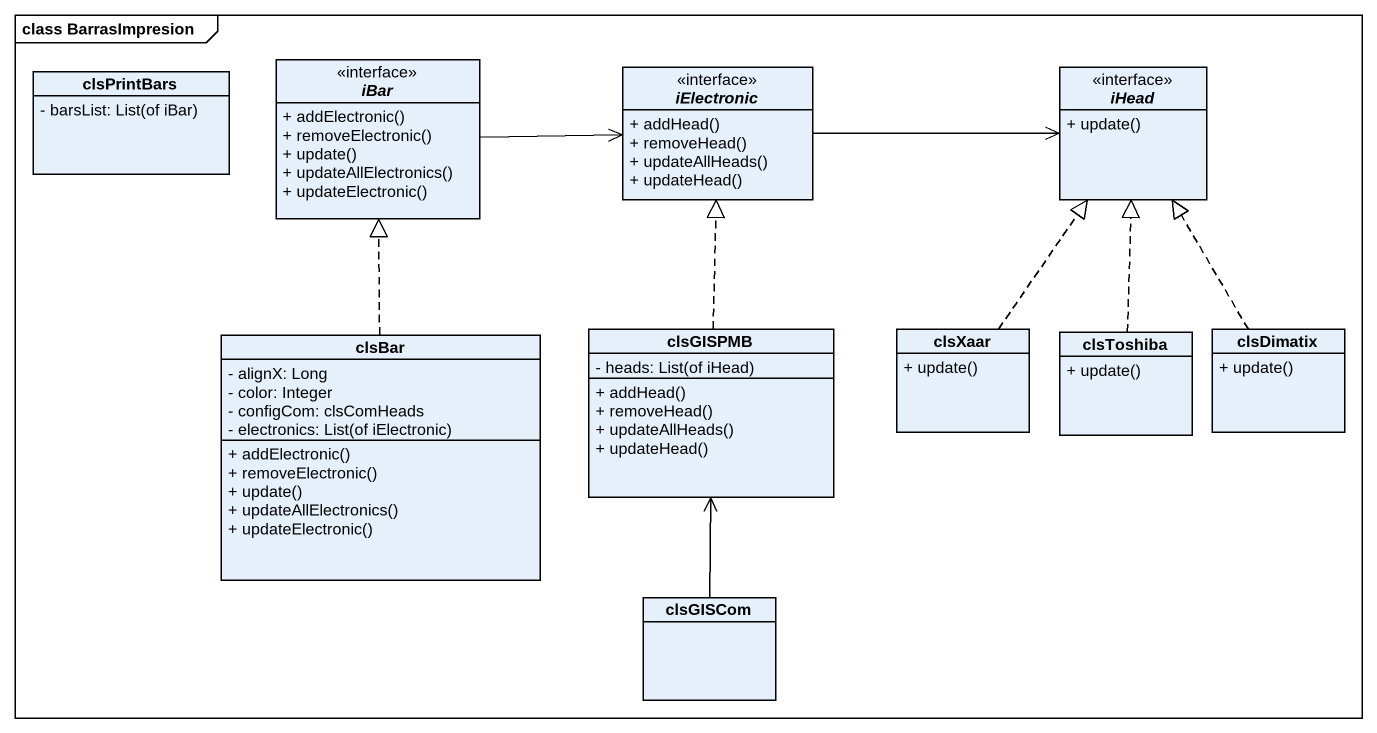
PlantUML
@startuml
mainframe class BarrasImpresion
hide circle
hide empty members
skinparam classAttributeIconSize 0
class clsPrintBars {
  {field} - barsList: List(of iBar)
}
interface iBar <<interface>> {
  + addElectronic()
  + removeElectronic()
  + update()
  + updateAllElectronics()
  + updateElectronic()
}
interface iElectronic <<interface>> {
  + addHead()
  + removeHead()
  + updateAllHeads()
  + updateHead()
}
interface iHead <<interface>> {
  + update()
}
class clsBar {
  - alignX: Long
  - color: Integer
  - configCom: clsComHeads
  {field} - electronics: List(of iElectronic)
  + addElectronic()
  + removeElectronic()
  + update()
  + updateAllElectronics()
  + updateElectronic()
}
class clsGISPMB {
  {field} - heads: List(of iHead)
  + addHead()
  + removeHead()
  + updateAllHeads()
  + updateHead()
}
class clsXaar {
  + update()
}
class clsToshiba {
  + update()
}
class clsDimatix {
  + update()
}
class clsGISCom
iElectronic <-left- iBar
iElectronic -right-> iHead
clsBar .up.|> iBar
clsGISPMB .up.|> iElectronic
clsXaar .up.|> iHead
clsToshiba .up.|> iHead
clsDimatix .up.|> iHead
clsGISCom -up-> clsGISPMB
@enduml
